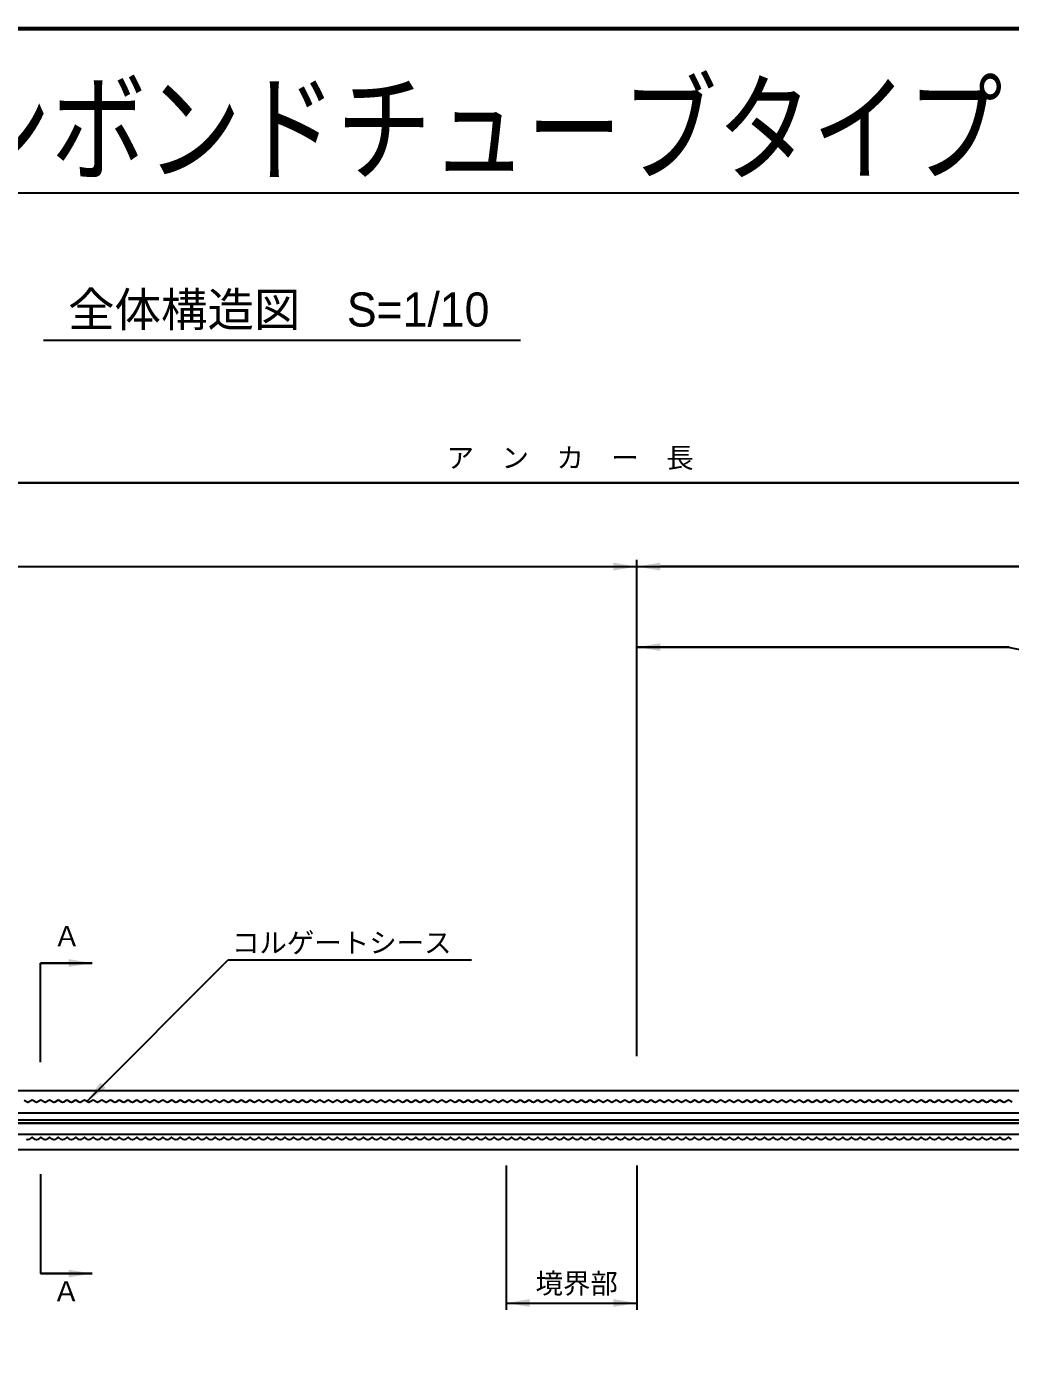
# Model space of a CAD drawing. Extents: x 510 to 34067, y -2197 to 5780.
# Drawn here: x 22097 to 23563, y 3758 to 5742 of the extents above; entities that cross this region are included whole.
import ezdxf
from ezdxf.enums import TextEntityAlignment as Align

# ---------------------------------------------------------------- set-up
doc = ezdxf.new("R2010")
doc.units = 0
doc.layers.get('0').update_dxf_attribs({"linetype": 'CONTINUOUS'})
doc.layers.get('DEFPOINTS').update_dxf_attribs({"linetype": 'CONTINUOUS'})
for name, color, linetype in [('DIM', 5, 'CONTINUOUS'), ('DRAW', 7, 'CONTINUOUS'), ('TITLE', 4, 'CONTINUOUS'), ('枠', 7, 'CONTINUOUS')]:
    doc.layers.add(name, color=color, linetype=linetype)
doc.styles.add('STYLE1', font='')
doc.styles.add('STYLE2', font='MSMINCHO.TTF')
doc.styles.get('STYLE1').set_extended_font_data('MS PGothic')
doc.dimstyles.get("Standard").update_dxf_attribs({"dimscale": 0, "dimtxt": 0.0001, "dimasz": 35, "dimexe": 0, "dimexo": 0, "dimgap": 0, "dimtad": 1, "dimdec": 4, "dimdsep": 46, "dimlunit": 6, "dimtxsty": 'STYLE2', "dimcen": 0, "dimadec": 0, "dimazin": 0, "dimtfac": 1, "dimtdec": 4, "dimtofl": 0, "dimtmove": 0, "dimatfit": 2, "dimfxl": 0, "dimtolj": 1, "dimtzin": 0, "dimarcsym": 0})
doc.dimstyles.new('STANDARD$7', dxfattribs={"dimscale": 0, "dimtxt": 0.0001, "dimasz": 35, "dimexe": 0, "dimexo": 0, "dimgap": 0, "dimtad": 1, "dimdec": 4, "dimdsep": 46, "dimlunit": 6, "dimtxsty": 'STYLE1', "dimcen": 0, "dimadec": 0, "dimazin": 0, "dimtfac": 1, "dimtdec": 4, "dimtofl": 0, "dimtmove": 0, "dimatfit": 2, "dimfxl": 0, "dimtolj": 1, "dimtzin": 0, "dimarcsym": 0})

# ---------------------------------------------------------------- blocks, each defined once
blk = doc.blocks.new('*D34')
at = {"layer": 'DEFPOINTS', "color": 0, "linetype": 'Continuous', "transparency": 16777216}
for p in [(19735.4, 5062.3), (26275.4, 5062.3), (26275.4, 5062.3)]:
    blk.add_point(p, dxfattribs=at)
at = {"layer": 'DIM', "color": 0, "linetype": 'Continuous', "lineweight": -2, "transparency": 16777216}
blk.add_line((19770.4, 5062.3), (26240.4, 5062.3), dxfattribs=at)
at = {"layer": 'DIM', "color": 0, "linetype": 'Continuous', "transparency": 16777216}
for points in [[(19770.4, 5068.2), (19770.4, 5056.5), (19735.4, 5062.3)], [(26240.4, 5068.2), (26240.4, 5056.5), (26275.4, 5062.3)]]:
    blk.add_solid(points, dxfattribs=at)
at = {"layer": 'DIM', "color": 0, "linetype": 'Continuous', "transparency": 16777216, "insert": (23005.4, 5062.3), "char_height": 0.0001, "attachment_point": 5, "style": 'STYLE2'}
blk.add_mtext('\\A1;6,540', dxfattribs=at)
blk = doc.blocks.new('*D39')
at = {"layer": 'DEFPOINTS', "color": 0, "linetype": 'Continuous', "transparency": 16777216}
for p in [(23006.4, 4937.3), (23006.4, 4937.3), (26275.4, 4937.3)]:
    blk.add_point(p, dxfattribs=at)
at = {"layer": 'DIM', "color": 0, "linetype": 'Continuous', "lineweight": -2, "transparency": 16777216}
blk.add_line((26240.4, 4937.3), (23041.4, 4937.3), dxfattribs=at)
at = {"layer": 'DIM', "color": 0, "linetype": 'Continuous', "transparency": 16777216}
for points in [[(23041.4, 4943.2), (23041.4, 4931.5), (23006.4, 4937.3)], [(26240.4, 4943.2), (26240.4, 4931.5), (26275.4, 4937.3)]]:
    blk.add_solid(points, dxfattribs=at)
at = {"layer": 'DIM', "color": 0, "linetype": 'Continuous', "transparency": 16777216, "insert": (24640.9, 4937.3), "char_height": 0.0001, "attachment_point": 5, "style": 'STYLE2'}
blk.add_mtext('\\A1;3,269', dxfattribs=at)
blk = doc.blocks.new('*D40')
at = {"layer": 'DEFPOINTS', "color": 0, "linetype": 'Continuous', "transparency": 16777216}
for p in [(22811.4, 3839.4), (23006.4, 3839.4), (23006.4, 3839.4)]:
    blk.add_point(p, dxfattribs=at)
at = {"layer": 'DIM', "color": 0, "linetype": 'Continuous', "lineweight": -2, "transparency": 16777216}
blk.add_line((22846.4, 3839.4), (22971.4, 3839.4), dxfattribs=at)
at = {"layer": 'DIM', "color": 0, "linetype": 'Continuous', "transparency": 16777216}
for points in [[(22846.4, 3845.2), (22846.4, 3833.6), (22811.4, 3839.4)], [(22971.4, 3845.2), (22971.4, 3833.6), (23006.4, 3839.4)]]:
    blk.add_solid(points, dxfattribs=at)
at = {"layer": 'DIM', "color": 0, "linetype": 'Continuous', "transparency": 16777216, "insert": (22908.9, 3839.4), "char_height": 0.0001, "attachment_point": 5, "style": 'STYLE2'}
blk.add_mtext('\\A1;195', dxfattribs=at)
blk = doc.blocks.new('*D44')
at = {"layer": 'DEFPOINTS', "color": 0, "transparency": 16777216}
for p in [(19735.4, 4937.3), (23006.4, 4937.3), (23006.4, 4937.3)]:
    blk.add_point(p, dxfattribs=at)
at = {"layer": 'DIM', "color": 0, "lineweight": -2, "transparency": 16777216}
blk.add_line((19770.4, 4937.3), (22971.4, 4937.3), dxfattribs=at)
at = {"layer": 'DIM', "color": 0, "transparency": 16777216}
for points in [[(19770.4, 4943.2), (19770.4, 4931.5), (19735.4, 4937.3)], [(22971.4, 4943.2), (22971.4, 4931.5), (23006.4, 4937.3)]]:
    blk.add_solid(points, dxfattribs=at)
at = {"layer": 'DIM', "color": 0, "transparency": 16777216, "insert": (21370.9, 4937.3), "char_height": 0.0001, "attachment_point": 5, "style": 'STYLE2'}
blk.add_mtext('\\A1;3,271', dxfattribs=at)

msp = doc.modelspace()

# ---------------------------------------------------------------- linework, layer by layer
msp.add_lwpolyline([(18658.29709, 83.42352), (26758.29709, 83.42352), (26758.29709, 5739.42352), (18658.29709, 5739.42352)], close=True)
at = {"layer": 'DIM', "color": 0, "linetype": 'Continuous'}
for p, q in [((26275.40494, 5062.3193), (19735.40494, 5062.3193)), ((23006.40494, 4322.3193), (23006.40494, 4947.3193)), ((23006.40494, 4207.3193), (23006.40494, 4947.3193)), ((19735.40494, 4937.3193), (23006.40494, 4937.3193)), ((23006.40494, 4937.3193), (26275.40494, 4937.3193)), ((23561.40494, 4817.3193), (23006.40494, 4817.3193)), ((23559.90494, 4817.3193), (23665.90494, 4795.3193)), ((22117.40494, 4198.3193), (22117.40494, 4346.3193)), ((22117.40494, 4346.3193), (22194.40494, 4346.3193)), ((22759.58406, 4350.38724), (22396.40494, 4350.38724)), ((22117.40494, 4031.3193), (22117.40494, 3883.3193)), ((22811.40494, 4044.39823), (22811.40494, 3829.39823)), ((23006.40494, 4044.39823), (23006.40494, 3829.39823)), ((22117.40494, 3883.3193), (22194.40494, 3883.3193)), ((22811.40494, 3839.39823), (23006.40494, 3839.39823))]:
    msp.add_line(p, q, dxfattribs=at)
at = {"layer": 'DRAW', "color": 0, "linetype": 'Continuous'}
for p, q in [((21817.32403, 4156.36932), (23963.4639, 4156.36932)), ((19372.66355, 4112.3193), (26569.08724, 4112.3193)), ((19891.11724, 4107.8193), (24221.70494, 4107.8193)), ((21874.48149, 4068.36932), (24022.28546, 4068.36932))]:
    msp.add_line(p, q, dxfattribs=at)
at = {"layer": 'DRAW', "color": 0}
for p, q in [((23974.32221, 4122.3993), (21840.51373, 4122.3993)), ((23992.78784, 4106.8193), (21858.97938, 4106.8193)), ((24011.75126, 4090.8193), (21877.94282, 4090.8193))]:
    msp.add_line(p, q, dxfattribs=at)
at = {"layer": 'DRAW', "color": 0, "linetype": 'Continuous', "flags": 128}
for points in [[(22136.21656, 4138.80681, -0.0086333349), (22136.15363, 4138.84467), (22131.89775, 4141.49568, 0.2869567914), (22129.64225, 4141.49568), (22125.38636, 4138.84467, -0.2869567914), (22123.13086, 4138.84467), (22118.89775, 4141.49568, 0.2869567914), (22116.64225, 4141.49568), (22112.40913, 4138.84467, -0.2869567914), (22110.15363, 4138.84467), (22105.92052, 4141.49568, 0.2869567914), (22103.66502, 4141.49568), (22099.4319, 4138.84467, -0.2869567914), (22097.1764, 4138.84467), (22092.92052, 4141.49568, 0.2869567914)], [(22279.17102, 4138.80681, -0.0086333349), (22279.10809, 4138.84467), (22274.8522, 4141.49568, 0.2869567914), (22272.5967, 4141.49568), (22268.34082, 4138.84467, -0.2869567914), (22266.08532, 4138.84467), (22261.8522, 4141.49568, 0.2869567914), (22259.5967, 4141.49568), (22255.36359, 4138.84467, -0.2869567914), (22253.10809, 4138.84467), (22248.87497, 4141.49568, 0.2869567914), (22246.61948, 4141.49568), (22242.38636, 4138.84467, -0.2869567914), (22240.13086, 4138.84467), (22235.87497, 4141.49568, 0.2869567914), (22233.61948, 4141.49568), (22229.36359, 4138.84467, -0.2869567914), (22227.10809, 4138.84467), (22222.87497, 4141.49568, 0.2869567914), (22220.61948, 4141.49568), (22216.38636, 4138.84467, -0.2869567914), (22214.13086, 4138.84467), (22209.89775, 4141.49568, 0.2869567914), (22207.64225, 4141.49568), (22203.40913, 4138.84467, -0.2869567914), (22201.15363, 4138.84467), (22196.89775, 4141.49568, 0.2869567914), (22194.64225, 4141.49568), (22190.38636, 4138.84467, -0.2869567914), (22188.13086, 4138.84467), (22183.89775, 4141.49568, 0.2869567914), (22181.64225, 4141.49568), (22177.40913, 4138.84467, -0.2869567914), (22175.15363, 4138.84467), (22170.92052, 4141.49568, 0.2869567914), (22168.66502, 4141.49568), (22164.4319, 4138.84467, -0.2869567914), (22162.1764, 4138.84467), (22157.92052, 4141.49568, 0.2869567914), (22155.66502, 4141.49568), (22151.40913, 4138.84467, -0.2869567914), (22149.15363, 4138.84467), (22144.92052, 4141.49568, 0.2869567914), (22142.66502, 4141.49568), (22138.40913, 4138.84467, -0.2869567914), (22136.15363, 4138.84467)], [(22422.12548, 4138.80681, -0.0086333349), (22422.06255, 4138.84467), (22417.80666, 4141.49568, 0.2869567914), (22415.55116, 4141.49568), (22411.29528, 4138.84467, -0.2869567914), (22409.03978, 4138.84467), (22404.80666, 4141.49568, 0.2869567914), (22402.55116, 4141.49568), (22398.31805, 4138.84467, -0.2869567914), (22396.06255, 4138.84467), (22391.82943, 4141.49568, 0.2869567914), (22389.57393, 4141.49568), (22385.34082, 4138.84467, -0.2869567914), (22383.08532, 4138.84467), (22378.82943, 4141.49568, 0.2869567914), (22376.57393, 4141.49568), (22372.31805, 4138.84467, -0.2869567914), (22370.06255, 4138.84467), (22365.82943, 4141.49568, 0.2869567914), (22363.57393, 4141.49568), (22359.34082, 4138.84467, -0.2869567914), (22357.08532, 4138.84467), (22352.8522, 4141.49568, 0.2869567914), (22350.5967, 4141.49568), (22346.36359, 4138.84467, -0.2869567914), (22344.10809, 4138.84467), (22339.8522, 4141.49568, 0.2869567914), (22337.5967, 4141.49568), (22333.34082, 4138.84467, -0.2869567914), (22331.08532, 4138.84467), (22326.8522, 4141.49568, 0.2869567914), (22324.5967, 4141.49568), (22320.36359, 4138.84467, -0.2869567914), (22318.10809, 4138.84467), (22313.87497, 4141.49568, 0.2869567914), (22311.61948, 4141.49568), (22307.38636, 4138.84467, -0.2869567914), (22305.13086, 4138.84467), (22300.87497, 4141.49568, 0.2869567914), (22298.61948, 4141.49568), (22294.36359, 4138.84467, -0.2869567914), (22292.10809, 4138.84467), (22287.87497, 4141.49568, 0.2869567914), (22285.61948, 4141.49568), (22281.36359, 4138.84467, -0.2869567914), (22279.10809, 4138.84467)], [(22565.07994, 4138.80681, -0.0086333349), (22565.01701, 4138.84467), (22560.76112, 4141.49568, 0.2869567914), (22558.50562, 4141.49568), (22554.24973, 4138.84467, -0.2869567914), (22551.99424, 4138.84467), (22547.76112, 4141.49568, 0.2869567914), (22545.50562, 4141.49568), (22541.27251, 4138.84467, -0.2869567914), (22539.01701, 4138.84467), (22534.78389, 4141.49568, 0.2869567914), (22532.52839, 4141.49568), (22528.29528, 4138.84467, -0.2869567914), (22526.03978, 4138.84467), (22521.78389, 4141.49568, 0.2869567914), (22519.52839, 4141.49568), (22515.27251, 4138.84467, -0.2869567914), (22513.01701, 4138.84467), (22508.78389, 4141.49568, 0.2869567914), (22506.52839, 4141.49568), (22502.29528, 4138.84467, -0.2869567914), (22500.03978, 4138.84467), (22495.80666, 4141.49568, 0.2869567914), (22493.55116, 4141.49568), (22489.31805, 4138.84467, -0.2869567914), (22487.06255, 4138.84467), (22482.80666, 4141.49568, 0.2869567914), (22480.55116, 4141.49568), (22476.29528, 4138.84467, -0.2869567914), (22474.03978, 4138.84467), (22469.80666, 4141.49568, 0.2869567914), (22467.55116, 4141.49568), (22463.31805, 4138.84467, -0.2869567914), (22461.06255, 4138.84467), (22456.82943, 4141.49568, 0.2869567914), (22454.57393, 4141.49568), (22450.34082, 4138.84467, -0.2869567914), (22448.08532, 4138.84467), (22443.82943, 4141.49568, 0.2869567914), (22441.57393, 4141.49568), (22437.31805, 4138.84467, -0.2869567914), (22435.06255, 4138.84467), (22430.82943, 4141.49568, 0.2869567914), (22428.57393, 4141.49568), (22424.31805, 4138.84467, -0.2869567914), (22422.06255, 4138.84467)], [(22708.03439, 4138.80681, -0.0086333349), (22707.97146, 4138.84467), (22703.71558, 4141.49568, 0.2869567914), (22701.46008, 4141.49568), (22697.20419, 4138.84467, -0.2869567914), (22694.94869, 4138.84467), (22690.71558, 4141.49568, 0.2869567914), (22688.46008, 4141.49568), (22684.22696, 4138.84467, -0.2869567914), (22681.97146, 4138.84467), (22677.73835, 4141.49568, 0.2869567914), (22675.48285, 4141.49568), (22671.24973, 4138.84467, -0.2869567914), (22668.99424, 4138.84467), (22664.73835, 4141.49568, 0.2869567914), (22662.48285, 4141.49568), (22658.22696, 4138.84467, -0.2869567914), (22655.97146, 4138.84467), (22651.73835, 4141.49568, 0.2869567914), (22649.48285, 4141.49568), (22645.24973, 4138.84467, -0.2869567914), (22642.99424, 4138.84467), (22638.76112, 4141.49568, 0.2869567914), (22636.50562, 4141.49568), (22632.27251, 4138.84467, -0.2869567914), (22630.01701, 4138.84467), (22625.76112, 4141.49568, 0.2869567914), (22623.50562, 4141.49568), (22619.24973, 4138.84467, -0.2869567914), (22616.99424, 4138.84467), (22612.76112, 4141.49568, 0.2869567914), (22610.50562, 4141.49568), (22606.27251, 4138.84467, -0.2869567914), (22604.01701, 4138.84467), (22599.78389, 4141.49568, 0.2869567914), (22597.52839, 4141.49568), (22593.29528, 4138.84467, -0.2869567914), (22591.03978, 4138.84467), (22586.78389, 4141.49568, 0.2869567914), (22584.52839, 4141.49568), (22580.27251, 4138.84467, -0.2869567914), (22578.01701, 4138.84467), (22573.78389, 4141.49568, 0.2869567914), (22571.52839, 4141.49568), (22567.27251, 4138.84467, -0.2869567914), (22565.01701, 4138.84467)], [(22850.98885, 4138.80681, -0.0086333349), (22850.92592, 4138.84467), (22846.67004, 4141.49568, 0.2869567914), (22844.41454, 4141.49568), (22840.15865, 4138.84467, -0.2869567914), (22837.90315, 4138.84467), (22833.67004, 4141.49568, 0.2869567914), (22831.41454, 4141.49568), (22827.18142, 4138.84467, -0.2869567914), (22824.92592, 4138.84467), (22820.69281, 4141.49568, 0.2869567914), (22818.43731, 4141.49568), (22814.20419, 4138.84467, -0.2869567914), (22811.94869, 4138.84467), (22807.69281, 4141.49568, 0.2869567914), (22805.43731, 4141.49568), (22801.18142, 4138.84467, -0.2869567914), (22798.92592, 4138.84467), (22794.69281, 4141.49568, 0.2869567914), (22792.43731, 4141.49568), (22788.20419, 4138.84467, -0.2869567914), (22785.94869, 4138.84467), (22781.71558, 4141.49568, 0.2869567914), (22779.46008, 4141.49568), (22775.22696, 4138.84467, -0.2869567914), (22772.97146, 4138.84467), (22768.71558, 4141.49568, 0.2869567914), (22766.46008, 4141.49568), (22762.20419, 4138.84467, -0.2869567914), (22759.94869, 4138.84467), (22755.71558, 4141.49568, 0.2869567914), (22753.46008, 4141.49568), (22749.22696, 4138.84467, -0.2869567914), (22746.97146, 4138.84467), (22742.73835, 4141.49568, 0.2869567914), (22740.48285, 4141.49568), (22736.24973, 4138.84467, -0.2869567914), (22733.99424, 4138.84467), (22729.73835, 4141.49568, 0.2869567914), (22727.48285, 4141.49568), (22723.22696, 4138.84467, -0.2869567914), (22720.97146, 4138.84467), (22716.73835, 4141.49568, 0.2869567914), (22714.48285, 4141.49568), (22710.22696, 4138.84467, -0.2869567914), (22707.97146, 4138.84467)], [(22993.94331, 4138.80681, -0.0086333349), (22993.88038, 4138.84467), (22989.62449, 4141.49568, 0.2869567914), (22987.369, 4141.49568), (22983.11311, 4138.84467, -0.2869567914), (22980.85761, 4138.84467), (22976.62449, 4141.49568, 0.2869567914), (22974.369, 4141.49568), (22970.13588, 4138.84467, -0.2869567914), (22967.88038, 4138.84467), (22963.64727, 4141.49568, 0.2869567914), (22961.39177, 4141.49568), (22957.15865, 4138.84467, -0.2869567914), (22954.90315, 4138.84467), (22950.64727, 4141.49568, 0.2869567914), (22948.39177, 4141.49568), (22944.13588, 4138.84467, -0.2869567914), (22941.88038, 4138.84467), (22937.64727, 4141.49568, 0.2869567914), (22935.39177, 4141.49568), (22931.15865, 4138.84467, -0.2869567914), (22928.90315, 4138.84467), (22924.67004, 4141.49568, 0.2869567914), (22922.41454, 4141.49568), (22918.18142, 4138.84467, -0.2869567914), (22915.92592, 4138.84467), (22911.67004, 4141.49568, 0.2869567914), (22909.41454, 4141.49568), (22905.15865, 4138.84467, -0.2869567914), (22902.90315, 4138.84467), (22898.67004, 4141.49568, 0.2869567914), (22896.41454, 4141.49568), (22892.18142, 4138.84467, -0.2869567914), (22889.92592, 4138.84467), (22885.69281, 4141.49568, 0.2869567914), (22883.43731, 4141.49568), (22879.20419, 4138.84467, -0.2869567914), (22876.94869, 4138.84467), (22872.69281, 4141.49568, 0.2869567914), (22870.43731, 4141.49568), (22866.18142, 4138.84467, -0.2869567914), (22863.92592, 4138.84467), (22859.69281, 4141.49568, 0.2869567914), (22857.43731, 4141.49568), (22853.18142, 4138.84467, -0.2869567914), (22850.92592, 4138.84467)], [(23136.89777, 4138.80681, -0.0086333349), (23136.83484, 4138.84467), (23132.57895, 4141.49568, 0.2869567914), (23130.32345, 4141.49568), (23126.06757, 4138.84467, -0.2869567914), (23123.81207, 4138.84467), (23119.57895, 4141.49568, 0.2869567914), (23117.32345, 4141.49568), (23113.09034, 4138.84467, -0.2869567914), (23110.83484, 4138.84467), (23106.60172, 4141.49568, 0.2869567914), (23104.34622, 4141.49568), (23100.11311, 4138.84467, -0.2869567914), (23097.85761, 4138.84467), (23093.60172, 4141.49568, 0.2869567914), (23091.34622, 4141.49568), (23087.09034, 4138.84467, -0.2869567914), (23084.83484, 4138.84467), (23080.60172, 4141.49568, 0.2869567914), (23078.34622, 4141.49568), (23074.11311, 4138.84467, -0.2869567914), (23071.85761, 4138.84467), (23067.62449, 4141.49568, 0.2869567914), (23065.369, 4141.49568), (23061.13588, 4138.84467, -0.2869567914), (23058.88038, 4138.84467), (23054.62449, 4141.49568, 0.2869567914), (23052.369, 4141.49568), (23048.11311, 4138.84467, -0.2869567914), (23045.85761, 4138.84467), (23041.62449, 4141.49568, 0.2869567914), (23039.369, 4141.49568), (23035.13588, 4138.84467, -0.2869567914), (23032.88038, 4138.84467), (23028.64727, 4141.49568, 0.2869567914), (23026.39177, 4141.49568), (23022.15865, 4138.84467, -0.2869567914), (23019.90315, 4138.84467), (23015.64727, 4141.49568, 0.2869567914), (23013.39177, 4141.49568), (23009.13588, 4138.84467, -0.2869567914), (23006.88038, 4138.84467), (23002.64727, 4141.49568, 0.2869567914), (23000.39177, 4141.49568), (22996.13588, 4138.84467, -0.2869567914), (22993.88038, 4138.84467)], [(23279.85223, 4138.80681, -0.0086333349), (23279.7893, 4138.84467), (23275.53341, 4141.49568, 0.2869567914), (23273.27791, 4141.49568), (23269.02203, 4138.84467, -0.2869567914), (23266.76653, 4138.84467), (23262.53341, 4141.49568, 0.2869567914), (23260.27791, 4141.49568), (23256.0448, 4138.84467, -0.2869567914), (23253.7893, 4138.84467), (23249.55618, 4141.49568, 0.2869567914), (23247.30068, 4141.49568), (23243.06757, 4138.84467, -0.2869567914), (23240.81207, 4138.84467), (23236.55618, 4141.49568, 0.2869567914), (23234.30068, 4141.49568), (23230.0448, 4138.84467, -0.2869567914), (23227.7893, 4138.84467), (23223.55618, 4141.49568, 0.2869567914), (23221.30068, 4141.49568), (23217.06757, 4138.84467, -0.2869567914), (23214.81207, 4138.84467), (23210.57895, 4141.49568, 0.2869567914), (23208.32345, 4141.49568), (23204.09034, 4138.84467, -0.2869567914), (23201.83484, 4138.84467), (23197.57895, 4141.49568, 0.2869567914), (23195.32345, 4141.49568), (23191.06757, 4138.84467, -0.2869567914), (23188.81207, 4138.84467), (23184.57895, 4141.49568, 0.2869567914), (23182.32345, 4141.49568), (23178.09034, 4138.84467, -0.2869567914), (23175.83484, 4138.84467), (23171.60172, 4141.49568, 0.2869567914), (23169.34622, 4141.49568), (23165.11311, 4138.84467, -0.2869567914), (23162.85761, 4138.84467), (23158.60172, 4141.49568, 0.2869567914), (23156.34622, 4141.49568), (23152.09034, 4138.84467, -0.2869567914), (23149.83484, 4138.84467), (23145.60172, 4141.49568, 0.2869567914), (23143.34622, 4141.49568), (23139.09034, 4138.84467, -0.2869567914), (23136.83484, 4138.84467)], [(23422.80668, 4138.80681, -0.0086333349), (23422.74376, 4138.84467), (23418.48787, 4141.49568, 0.2869567914), (23416.23237, 4141.49568), (23411.97648, 4138.84467, -0.2869567914), (23409.72098, 4138.84467), (23405.48787, 4141.49568, 0.2869567914), (23403.23237, 4141.49568), (23398.99925, 4138.84467, -0.2869567914), (23396.74376, 4138.84467), (23392.51064, 4141.49568, 0.2869567914), (23390.25514, 4141.49568), (23386.02203, 4138.84467, -0.2869567914), (23383.76653, 4138.84467), (23379.51064, 4141.49568, 0.2869567914), (23377.25514, 4141.49568), (23372.99925, 4138.84467, -0.2869567914), (23370.74376, 4138.84467), (23366.51064, 4141.49568, 0.2869567914), (23364.25514, 4141.49568), (23360.02203, 4138.84467, -0.2869567914), (23357.76653, 4138.84467), (23353.53341, 4141.49568, 0.2869567914), (23351.27791, 4141.49568), (23347.0448, 4138.84467, -0.2869567914), (23344.7893, 4138.84467), (23340.53341, 4141.49568, 0.2869567914), (23338.27791, 4141.49568), (23334.02203, 4138.84467, -0.2869567914), (23331.76653, 4138.84467), (23327.53341, 4141.49568, 0.2869567914), (23325.27791, 4141.49568), (23321.0448, 4138.84467, -0.2869567914), (23318.7893, 4138.84467), (23314.55618, 4141.49568, 0.2869567914), (23312.30068, 4141.49568), (23308.06757, 4138.84467, -0.2869567914), (23305.81207, 4138.84467), (23301.55618, 4141.49568, 0.2869567914), (23299.30068, 4141.49568), (23295.0448, 4138.84467, -0.2869567914), (23292.7893, 4138.84467), (23288.55618, 4141.49568, 0.2869567914), (23286.30068, 4141.49568), (23282.0448, 4138.84467, -0.2869567914), (23279.7893, 4138.84467)], [(23565.69821, 4138.84467), (23561.44233, 4141.49568, 0.2869567914), (23559.18683, 4141.49568), (23554.93094, 4138.84467, -0.2869567914), (23552.67544, 4138.84467), (23548.44233, 4141.49568, 0.2869567914), (23546.18683, 4141.49568), (23541.95371, 4138.84467, -0.2869567914), (23539.69821, 4138.84467), (23535.4651, 4141.49568, 0.2869567914), (23533.2096, 4141.49568), (23528.97648, 4138.84467, -0.2869567914), (23526.72098, 4138.84467), (23522.4651, 4141.49568, 0.2869567914), (23520.2096, 4141.49568), (23515.95371, 4138.84467, -0.2869567914), (23513.69821, 4138.84467), (23509.4651, 4141.49568, 0.2869567914), (23507.2096, 4141.49568), (23502.97648, 4138.84467, -0.2869567914), (23500.72098, 4138.84467), (23496.48787, 4141.49568, 0.2869567914), (23494.23237, 4141.49568), (23489.99925, 4138.84467, -0.2869567914), (23487.74376, 4138.84467), (23483.48787, 4141.49568, 0.2869567914), (23481.23237, 4141.49568), (23476.97648, 4138.84467, -0.2869567914), (23474.72098, 4138.84467), (23470.48787, 4141.49568, 0.2869567914), (23468.23237, 4141.49568), (23463.99925, 4138.84467, -0.2869567914), (23461.74376, 4138.84467), (23457.51064, 4141.49568, 0.2869567914), (23455.25514, 4141.49568), (23451.02203, 4138.84467, -0.2869567914), (23448.76653, 4138.84467), (23444.51064, 4141.49568, 0.2869567914), (23442.25514, 4141.49568), (23437.99925, 4138.84467, -0.2869567914), (23435.74376, 4138.84467), (23431.51064, 4141.49568, 0.2869567914), (23429.25514, 4141.49568), (23424.99925, 4138.84467, -0.2869567914), (23422.74376, 4138.84467)], [(22136.21656, 4082.99716, -0.058248219), (22135.51835, 4083.32772), (22131.26217, 4085.97891, 0.2874594437), (22130.27782, 4085.97891), (22126.02164, 4083.32772, -0.2868918502), (22122.49422, 4083.32857), (22118.2612, 4085.97952, 0.2867878361), (22117.27879, 4085.97952), (22113.04577, 4083.32857, -0.2870225779), (22109.51699, 4083.32857), (22105.28397, 4085.97952, 0.286787836), (22104.30156, 4085.97952), (22100.06855, 4083.32857, -0.2868918502), (22096.54112, 4083.32772)], [(22279.17102, 4082.99716, -0.058248219), (22278.47281, 4083.32772), (22274.21663, 4085.97891, 0.2874594437), (22273.23228, 4085.97891), (22268.9761, 4083.32772, -0.2868918502), (22265.44868, 4083.32857), (22261.21566, 4085.97952, 0.2867878361), (22260.23325, 4085.97952), (22256.00023, 4083.32857, -0.2870225779), (22252.47145, 4083.32857), (22248.23843, 4085.97952, 0.286787836), (22247.25602, 4085.97952), (22243.023, 4083.32857, -0.2868918502), (22239.49558, 4083.32772), (22235.2394, 4085.97891, 0.2874594438), (22234.25505, 4085.97891), (22229.99887, 4083.32772, -0.2868918552), (22226.47145, 4083.32857), (22222.23843, 4085.97952, 0.2867878362), (22221.25602, 4085.97952), (22217.023, 4083.32857, -0.287022593), (22213.49422, 4083.32857), (22209.2612, 4085.97952, 0.2867878362), (22208.27879, 4085.97952), (22204.04577, 4083.32857, -0.2868918552), (22200.51835, 4083.32772), (22196.26217, 4085.97891, 0.2874594437), (22195.27782, 4085.97891), (22191.02164, 4083.32772, -0.2868918551), (22187.49422, 4083.32857), (22183.2612, 4085.97952, 0.2867878361), (22182.27879, 4085.97952), (22178.04577, 4083.32857, -0.2870225929), (22174.51699, 4083.32857), (22170.28397, 4085.97952, 0.2867878362), (22169.30156, 4085.97952), (22165.06855, 4083.32857, -0.2868918552), (22161.54112, 4083.32772), (22157.28495, 4085.97891, 0.2874594437), (22156.30059, 4085.97891), (22152.04441, 4083.32772, -0.2868918552), (22148.51699, 4083.32857), (22144.28397, 4085.97952, 0.28712361), (22143.30059, 4085.97891), (22139.04441, 4083.32772, -0.2868589589), (22135.51733, 4083.32835)], [(22422.12548, 4082.99716, -0.058248219), (22421.42727, 4083.32772), (22417.17109, 4085.97891, 0.2874594437), (22416.18673, 4085.97891), (22411.93056, 4083.32772, -0.2868918502), (22408.40313, 4083.32857), (22404.17012, 4085.97952, 0.2867878361), (22403.18771, 4085.97952), (22398.95469, 4083.32857, -0.2870225779), (22395.4259, 4083.32857), (22391.19289, 4085.97952, 0.286787836), (22390.21048, 4085.97952), (22385.97746, 4083.32857, -0.2868918502), (22382.45004, 4083.32772), (22378.19386, 4085.97891, 0.2874594438), (22377.2095, 4085.97891), (22372.95333, 4083.32772, -0.2868918552), (22369.4259, 4083.32857), (22365.19289, 4085.97952, 0.2867878362), (22364.21048, 4085.97952), (22359.97746, 4083.32857, -0.287022593), (22356.44868, 4083.32857), (22352.21566, 4085.97952, 0.2867878362), (22351.23325, 4085.97952), (22347.00023, 4083.32857, -0.2868918552), (22343.47281, 4083.32772), (22339.21663, 4085.97891, 0.2874594437), (22338.23228, 4085.97891), (22333.9761, 4083.32772, -0.2868918551), (22330.44868, 4083.32857), (22326.21566, 4085.97952, 0.2867878361), (22325.23325, 4085.97952), (22321.00023, 4083.32857, -0.2870225929), (22317.47145, 4083.32857), (22313.23843, 4085.97952, 0.2867878362), (22312.25602, 4085.97952), (22308.023, 4083.32857, -0.2868918552), (22304.49558, 4083.32772), (22300.2394, 4085.97891, 0.2874594437), (22299.25505, 4085.97891), (22294.99887, 4083.32772, -0.2868918552), (22291.47145, 4083.32857), (22287.23843, 4085.97952, 0.28712361), (22286.25505, 4085.97891), (22281.99887, 4083.32772, -0.2868589589), (22278.47179, 4083.32835)], [(22565.07994, 4082.99716, -0.058248219), (22564.38173, 4083.32772), (22560.12555, 4085.97891, 0.2874594437), (22559.14119, 4085.97891), (22554.88501, 4083.32772, -0.2868918502), (22551.35759, 4083.32857), (22547.12457, 4085.97952, 0.2867878361), (22546.14217, 4085.97952), (22541.90915, 4083.32857, -0.2870225779), (22538.38036, 4083.32857), (22534.14734, 4085.97952, 0.286787836), (22533.16494, 4085.97952), (22528.93192, 4083.32857, -0.2868918502), (22525.4045, 4083.32772), (22521.14832, 4085.97891, 0.2874594438), (22520.16396, 4085.97891), (22515.90779, 4083.32772, -0.2868918552), (22512.38036, 4083.32857), (22508.14734, 4085.97952, 0.2867878362), (22507.16494, 4085.97952), (22502.93192, 4083.32857, -0.287022593), (22499.40313, 4083.32857), (22495.17012, 4085.97952, 0.2867878362), (22494.18771, 4085.97952), (22489.95469, 4083.32857, -0.2868918552), (22486.42727, 4083.32772), (22482.17109, 4085.97891, 0.2874594437), (22481.18673, 4085.97891), (22476.93056, 4083.32772, -0.2868918551), (22473.40313, 4083.32857), (22469.17012, 4085.97952, 0.2867878361), (22468.18771, 4085.97952), (22463.95469, 4083.32857, -0.2870225929), (22460.4259, 4083.32857), (22456.19289, 4085.97952, 0.2867878362), (22455.21048, 4085.97952), (22450.97746, 4083.32857, -0.2868918552), (22447.45004, 4083.32772), (22443.19386, 4085.97891, 0.2874594437), (22442.2095, 4085.97891), (22437.95333, 4083.32772, -0.2868918552), (22434.4259, 4083.32857), (22430.19289, 4085.97952, 0.28712361), (22429.2095, 4085.97891), (22424.95333, 4083.32772, -0.2868589589), (22421.42625, 4083.32835)], [(22708.03439, 4082.99716, -0.058248219), (22707.33618, 4083.32772), (22703.08001, 4085.97891, 0.2874594437), (22702.09565, 4085.97891), (22697.83947, 4083.32772, -0.2868918502), (22694.31205, 4083.32857), (22690.07903, 4085.97952, 0.2867878361), (22689.09663, 4085.97952), (22684.86361, 4083.32857, -0.2870225779), (22681.33482, 4083.32857), (22677.1018, 4085.97952, 0.286787836), (22676.1194, 4085.97952), (22671.88638, 4083.32857, -0.2868918502), (22668.35895, 4083.32772), (22664.10278, 4085.97891, 0.2874594438), (22663.11842, 4085.97891), (22658.86224, 4083.32772, -0.2868918552), (22655.33482, 4083.32857), (22651.1018, 4085.97952, 0.2867878362), (22650.1194, 4085.97952), (22645.88638, 4083.32857, -0.287022593), (22642.35759, 4083.32857), (22638.12457, 4085.97952, 0.2867878362), (22637.14217, 4085.97952), (22632.90915, 4083.32857, -0.2868918552), (22629.38173, 4083.32772), (22625.12555, 4085.97891, 0.2874594437), (22624.14119, 4085.97891), (22619.88501, 4083.32772, -0.2868918551), (22616.35759, 4083.32857), (22612.12457, 4085.97952, 0.2867878361), (22611.14217, 4085.97952), (22606.90915, 4083.32857, -0.2870225929), (22603.38036, 4083.32857), (22599.14734, 4085.97952, 0.2867878362), (22598.16494, 4085.97952), (22593.93192, 4083.32857, -0.2868918552), (22590.4045, 4083.32772), (22586.14832, 4085.97891, 0.2874594437), (22585.16396, 4085.97891), (22580.90779, 4083.32772, -0.2868918552), (22577.38036, 4083.32857), (22573.14734, 4085.97952, 0.28712361), (22572.16396, 4085.97891), (22567.90779, 4083.32772, -0.2868589589), (22564.38071, 4083.32835)], [(22850.98885, 4082.99716, -0.058248219), (22850.29064, 4083.32772), (22846.03446, 4085.97891, 0.2874594437), (22845.05011, 4085.97891), (22840.79393, 4083.32772, -0.2868918502), (22837.26651, 4083.32857), (22833.03349, 4085.97952, 0.2867878361), (22832.05108, 4085.97952), (22827.81807, 4083.32857, -0.2870225779), (22824.28928, 4083.32857), (22820.05626, 4085.97952, 0.286787836), (22819.07385, 4085.97952), (22814.84084, 4083.32857, -0.2868918502), (22811.31341, 4083.32772), (22807.05724, 4085.97891, 0.2874594438), (22806.07288, 4085.97891), (22801.8167, 4083.32772, -0.2868918552), (22798.28928, 4083.32857), (22794.05626, 4085.97952, 0.2867878362), (22793.07385, 4085.97952), (22788.84084, 4083.32857, -0.287022593), (22785.31205, 4083.32857), (22781.07903, 4085.97952, 0.2867878362), (22780.09663, 4085.97952), (22775.86361, 4083.32857, -0.2868918552), (22772.33618, 4083.32772), (22768.08001, 4085.97891, 0.2874594437), (22767.09565, 4085.97891), (22762.83947, 4083.32772, -0.2868918551), (22759.31205, 4083.32857), (22755.07903, 4085.97952, 0.2867878361), (22754.09663, 4085.97952), (22749.86361, 4083.32857, -0.2870225929), (22746.33482, 4083.32857), (22742.1018, 4085.97952, 0.2867878362), (22741.1194, 4085.97952), (22736.88638, 4083.32857, -0.2868918552), (22733.35895, 4083.32772), (22729.10278, 4085.97891, 0.2874594437), (22728.11842, 4085.97891), (22723.86224, 4083.32772, -0.2868918552), (22720.33482, 4083.32857), (22716.1018, 4085.97952, 0.28712361), (22715.11842, 4085.97891), (22710.86224, 4083.32772, -0.2868589589), (22707.33516, 4083.32835)], [(22993.94331, 4082.99716, -0.058248219), (22993.2451, 4083.32772), (22988.98892, 4085.97891, 0.2874594437), (22988.00457, 4085.97891), (22983.74839, 4083.32772, -0.2868918502), (22980.22097, 4083.32857), (22975.98795, 4085.97952, 0.2867878361), (22975.00554, 4085.97952), (22970.77252, 4083.32857, -0.2870225779), (22967.24374, 4083.32857), (22963.01072, 4085.97952, 0.286787836), (22962.02831, 4085.97952), (22957.79529, 4083.32857, -0.2868918502), (22954.26787, 4083.32772), (22950.01169, 4085.97891, 0.2874594438), (22949.02734, 4085.97891), (22944.77116, 4083.32772, -0.2868918552), (22941.24374, 4083.32857), (22937.01072, 4085.97952, 0.2867878362), (22936.02831, 4085.97952), (22931.79529, 4083.32857, -0.287022593), (22928.26651, 4083.32857), (22924.03349, 4085.97952, 0.2867878362), (22923.05108, 4085.97952), (22918.81807, 4083.32857, -0.2868918552), (22915.29064, 4083.32772), (22911.03446, 4085.97891, 0.2874594437), (22910.05011, 4085.97891), (22905.79393, 4083.32772, -0.2868918551), (22902.26651, 4083.32857), (22898.03349, 4085.97952, 0.2867878361), (22897.05108, 4085.97952), (22892.81807, 4083.32857, -0.2870225929), (22889.28928, 4083.32857), (22885.05626, 4085.97952, 0.2867878362), (22884.07385, 4085.97952), (22879.84084, 4083.32857, -0.2868918552), (22876.31341, 4083.32772), (22872.05724, 4085.97891, 0.2874594437), (22871.07288, 4085.97891), (22866.8167, 4083.32772, -0.2868918552), (22863.28928, 4083.32857), (22859.05626, 4085.97952, 0.28712361), (22858.07288, 4085.97891), (22853.8167, 4083.32772, -0.2868589589), (22850.28962, 4083.32835)], [(23136.89777, 4082.99716, -0.058248219), (23136.19956, 4083.32772), (23131.94338, 4085.97891, 0.2874594437), (23130.95902, 4085.97891), (23126.70285, 4083.32772, -0.2868918502), (23123.17542, 4083.32857), (23118.94241, 4085.97952, 0.2867878361), (23117.96, 4085.97952), (23113.72698, 4083.32857, -0.2870225779), (23110.1982, 4083.32857), (23105.96518, 4085.97952, 0.286787836), (23104.98277, 4085.97952), (23100.74975, 4083.32857, -0.2868918502), (23097.22233, 4083.32772), (23092.96615, 4085.97891, 0.2874594438), (23091.9818, 4085.97891), (23087.72562, 4083.32772, -0.2868918552), (23084.1982, 4083.32857), (23079.96518, 4085.97952, 0.2867878362), (23078.98277, 4085.97952), (23074.74975, 4083.32857, -0.287022593), (23071.22097, 4083.32857), (23066.98795, 4085.97952, 0.2867878362), (23066.00554, 4085.97952), (23061.77252, 4083.32857, -0.2868918552), (23058.2451, 4083.32772), (23053.98892, 4085.97891, 0.2874594437), (23053.00457, 4085.97891), (23048.74839, 4083.32772, -0.2868918551), (23045.22097, 4083.32857), (23040.98795, 4085.97952, 0.2867878361), (23040.00554, 4085.97952), (23035.77252, 4083.32857, -0.2870225929), (23032.24374, 4083.32857), (23028.01072, 4085.97952, 0.2867878362), (23027.02831, 4085.97952), (23022.79529, 4083.32857, -0.2868918552), (23019.26787, 4083.32772), (23015.01169, 4085.97891, 0.2874594437), (23014.02734, 4085.97891), (23009.77116, 4083.32772, -0.2868918552), (23006.24374, 4083.32857), (23002.01072, 4085.97952, 0.28712361), (23001.02734, 4085.97891), (22996.77116, 4083.32772, -0.2868589589), (22993.24408, 4083.32835)], [(23279.85223, 4082.99716, -0.058248219), (23279.15402, 4083.32772), (23274.89784, 4085.97891, 0.2874594437), (23273.91348, 4085.97891), (23269.65731, 4083.32772, -0.2868918502), (23266.12988, 4083.32857), (23261.89686, 4085.97952, 0.2867878361), (23260.91446, 4085.97952), (23256.68144, 4083.32857, -0.2870225779), (23253.15265, 4083.32857), (23248.91964, 4085.97952, 0.286787836), (23247.93723, 4085.97952), (23243.70421, 4083.32857, -0.2868918502), (23240.17679, 4083.32772), (23235.92061, 4085.97891, 0.2874594438), (23234.93625, 4085.97891), (23230.68008, 4083.32772, -0.2868918552), (23227.15265, 4083.32857), (23222.91964, 4085.97952, 0.2867878362), (23221.93723, 4085.97952), (23217.70421, 4083.32857, -0.287022593), (23214.17542, 4083.32857), (23209.94241, 4085.97952, 0.2867878362), (23208.96, 4085.97952), (23204.72698, 4083.32857, -0.2868918552), (23201.19956, 4083.32772), (23196.94338, 4085.97891, 0.2874594437), (23195.95902, 4085.97891), (23191.70285, 4083.32772, -0.2868918551), (23188.17542, 4083.32857), (23183.94241, 4085.97952, 0.2867878361), (23182.96, 4085.97952), (23178.72698, 4083.32857, -0.2870225929), (23175.1982, 4083.32857), (23170.96518, 4085.97952, 0.2867878362), (23169.98277, 4085.97952), (23165.74975, 4083.32857, -0.2868918552), (23162.22233, 4083.32772), (23157.96615, 4085.97891, 0.2874594437), (23156.9818, 4085.97891), (23152.72562, 4083.32772, -0.2868918552), (23149.1982, 4083.32857), (23144.96518, 4085.97952, 0.28712361), (23143.9818, 4085.97891), (23139.72562, 4083.32772, -0.2868589589), (23136.19854, 4083.32835)], [(23422.80668, 4082.99716, -0.058248219), (23422.10847, 4083.32772), (23417.8523, 4085.97891, 0.2874594437), (23416.86794, 4085.97891), (23412.61176, 4083.32772, -0.2868918502), (23409.08434, 4083.32857), (23404.85132, 4085.97952, 0.2867878361), (23403.86892, 4085.97952), (23399.6359, 4083.32857, -0.2870225779), (23396.10711, 4083.32857), (23391.87409, 4085.97952, 0.286787836), (23390.89169, 4085.97952), (23386.65867, 4083.32857, -0.2868918502), (23383.13125, 4083.32772), (23378.87507, 4085.97891, 0.2874594438), (23377.89071, 4085.97891), (23373.63453, 4083.32772, -0.2868918552), (23370.10711, 4083.32857), (23365.87409, 4085.97952, 0.2867878362), (23364.89169, 4085.97952), (23360.65867, 4083.32857, -0.287022593), (23357.12988, 4083.32857), (23352.89686, 4085.97952, 0.2867878362), (23351.91446, 4085.97952), (23347.68144, 4083.32857, -0.2868918552), (23344.15402, 4083.32772), (23339.89784, 4085.97891, 0.2874594437), (23338.91348, 4085.97891), (23334.65731, 4083.32772, -0.2868918551), (23331.12988, 4083.32857), (23326.89686, 4085.97952, 0.2867878361), (23325.91446, 4085.97952), (23321.68144, 4083.32857, -0.2870225929), (23318.15265, 4083.32857), (23313.91964, 4085.97952, 0.2867878362), (23312.93723, 4085.97952), (23308.70421, 4083.32857, -0.2868918552), (23305.17679, 4083.32772), (23300.92061, 4085.97891, 0.2874594437), (23299.93625, 4085.97891), (23295.68008, 4083.32772, -0.2868918552), (23292.15265, 4083.32857), (23287.91964, 4085.97952, 0.28712361), (23286.93625, 4085.97891), (23282.68008, 4083.32772, -0.2868589589), (23279.153, 4083.32835)], [(23565.06293, 4083.32772), (23560.80676, 4085.97891, 0.2874594437), (23559.8224, 4085.97891), (23555.56622, 4083.32772, -0.2868918502), (23552.0388, 4083.32857), (23547.80578, 4085.97952, 0.2867878361), (23546.82337, 4085.97952), (23542.59036, 4083.32857, -0.2870225779), (23539.06157, 4083.32857), (23534.82855, 4085.97952, 0.286787836), (23533.84615, 4085.97952), (23529.61313, 4083.32857, -0.2868918502), (23526.0857, 4083.32772), (23521.82953, 4085.97891, 0.2874594438), (23520.84517, 4085.97891), (23516.58899, 4083.32772, -0.2868918552), (23513.06157, 4083.32857), (23508.82855, 4085.97952, 0.2867878362), (23507.84615, 4085.97952), (23503.61313, 4083.32857, -0.287022593), (23500.08434, 4083.32857), (23495.85132, 4085.97952, 0.2867878362), (23494.86892, 4085.97952), (23490.6359, 4083.32857, -0.2868918552), (23487.10847, 4083.32772), (23482.8523, 4085.97891, 0.2874594437), (23481.86794, 4085.97891), (23477.61176, 4083.32772, -0.2868918551), (23474.08434, 4083.32857), (23469.85132, 4085.97952, 0.2867878361), (23468.86892, 4085.97952), (23464.6359, 4083.32857, -0.2870225929), (23461.10711, 4083.32857), (23456.87409, 4085.97952, 0.2867878362), (23455.89169, 4085.97952), (23451.65867, 4083.32857, -0.2868918552), (23448.13125, 4083.32772), (23443.87507, 4085.97891, 0.2874594437), (23442.89071, 4085.97891), (23438.63453, 4083.32772, -0.2868918552), (23435.10711, 4083.32857), (23430.87409, 4085.97952, 0.28712361), (23429.89071, 4085.97891), (23425.63453, 4083.32772, -0.2868589589), (23422.10745, 4083.32835)]]:
    msp.add_lwpolyline(points, format="xyb", dxfattribs=at)
at = {"layer": 'TITLE', "color": 0, "linetype": 'Continuous'}
for p, q in [((20221.07933, 5494.84633), (24499.94352, 5494.84633)), ((22121.90303, 5274.84633), (22832.90303, 5274.84633))]:
    msp.add_line(p, q, dxfattribs=at)
at = {"layer": '枠', "linetype": 'Continuous', "const_width": 6.075}
msp.add_lwpolyline([(18658.29709, 5739.42352), (26758.29709, 5739.42352)], dxfattribs=at)

# ---------------------------------------------------------------- texts
at = {"layer": 'DIM', "color": 0, "linetype": 'Continuous', "style": 'STYLE2'}
for s, p in [('ア\u3000ン\u3000カ\u3000ー\u3000長', (22722.71054, 5084.68322)), ('Ａ', (22136.20157, 4371.22694)), ('コルゲートシース', (22402.74091, 4361.59605)), ('Ａ', (22135.22669, 3841.86869)), ('境界部', (22855.27874, 3853.55917))]:
    msp.add_text(s, height=30, dxfattribs=at).set_placement(p)
at = {"layer": 'TITLE', "color": 0, "linetype": 'Continuous', "style": 'STYLE1', "width": 0.8}
msp.add_text('VSL永久アンカーテンドン・アンボンドチューブタイプ（E5-4SP・#60）', height=130, dxfattribs=at).set_placement((22352.32053, 5525.73336), align=Align.CENTER)
at = {"layer": 'TITLE', "color": 0, "linetype": 'Continuous', "style": 'STYLE1'}
msp.add_text('全体構造図\u3000S=1/10', height=50.8, dxfattribs=at).set_placement((22158.33232, 5295.26004))

# ---------------------------------------------------------------- dimensions: what is measured, and where the dimension line sits
at = {"layer": 'DIM', "color": 0, "linetype": 'Continuous'}
for base, p1, p2, picture, middle in [((26275.40494, 5062.3193), (19735.40494, 5062.3193), (26275.40494, 5062.3193), '*D34', (23005.40494, 5062.31936)), ((23006.40494, 4937.3193), (26275.40494, 4937.3193), (23006.40494, 4937.3193), '*D39', (24640.90494, 4937.31936)), ((23006.40494, 3839.39823), (22811.40494, 3839.39823), (23006.40494, 3839.39823), '*D40', (22908.90494, 3839.39828))]:
    dim = msp.add_linear_dim(base=base, p1=p1, p2=p2, dimstyle='Standard', override={"dimscale": 1}, dxfattribs=at)
    dim.commit()
    dim.dimension.update_dxf_attribs({"geometry": picture, "text_midpoint": middle})
at = {"layer": 'DIM', "color": 0}
dim = msp.add_linear_dim(base=(23006.40494, 4937.3193), p1=(19735.40494, 4937.3193), p2=(23006.40494, 4937.3193), dimstyle='Standard', override={"dimscale": 1}, dxfattribs=at)
dim.commit()
dim.dimension.update_dxf_attribs({"geometry": '*D44', "text_midpoint": (21370.90494, 4937.31936)})

# ---------------------------------------------------------------- leaders
at = {"layer": 'DIM', "color": 0, "linetype": 'Continuous'}
for points in [[(23006.40494, 4817.3193), (23561.40494, 4817.3193)], [(22194.40494, 4346.3193), (22117.40494, 4346.3193)], [(22185.87814, 4139.50377), (22396.40494, 4350.38724)], [(22194.40494, 3883.3193), (22117.40494, 3883.3193)]]:
    msp.add_leader(points, dimstyle='STANDARD$7', override={"dimscale": 1}, dxfattribs=at)

doc.saveas('drawing.dxf')
